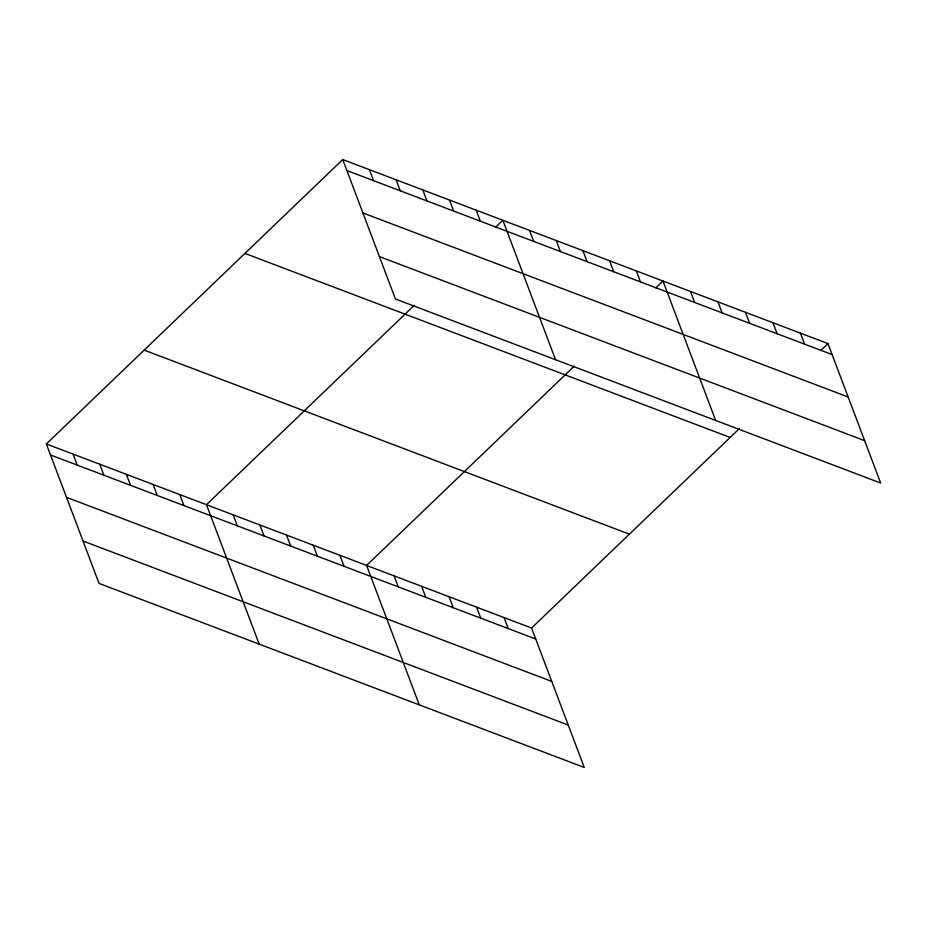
<?xml version="1.0" encoding="UTF-8"?>
<svg xmlns="http://www.w3.org/2000/svg" width="927" height="927" viewBox="0 0 927 927"><rect width="100%" height="100%" fill="white"/><g stroke="black" fill="none" stroke-linecap="round" stroke-linejoin="round"><path stroke-width="1.39" d="M46.35 443.975L531.577 628.019L584.265 767.452L99.038 583.407L46.35 443.975L342.735 159.548L827.962 343.593L880.65 483.025L395.423 298.981L342.735 159.548M414.218 305.342L206.478 504.705L259.166 644.138M495.725 227.127L502.863 220.29L555.551 359.722M574.346 366.084L366.605 565.435L419.282 704.868M655.852 287.868L662.99 281.02L715.667 420.452M531.577 628.019L739.329 428.656M820.835 350.441L827.962 343.593M346.895 170.556L832.122 354.601M362.909 212.943L848.135 396.988M379.41 256.605L864.636 440.649M244.925 253.407L730.152 437.451M144.16 350.116L629.387 534.161M50.51 454.972L535.736 639.016M66.524 497.359L551.75 681.403M83.024 541.02L568.251 725.065M800.464 333.164L804.624 344.172M772.967 322.735L777.127 333.743M745.47 312.306L749.63 323.314M717.973 301.878L722.133 312.886M690.488 291.449L694.636 302.457M636.293 270.904L640.453 281.901M609.607 260.777L613.767 271.785M582.921 250.649L587.081 261.657M556.235 240.533L560.395 251.541M529.549 230.406L533.709 241.414M476.177 210.162L480.337 221.171M449.491 200.047L453.639 211.043M422.793 189.919L426.953 200.927M396.107 179.792L400.267 190.8M369.421 169.676L373.581 180.684M504.079 617.591L508.239 628.587M476.582 607.162L480.742 618.158M449.085 596.733L453.245 607.73M421.588 586.293L425.748 597.301M394.091 575.864L398.251 586.872M339.908 555.319L344.068 566.316M313.222 545.192L317.382 556.2M286.536 535.076L290.696 546.073M259.85 524.949L264.01 535.957M233.164 514.833L237.324 525.829M179.792 494.578L183.94 505.586M153.106 484.462L157.254 495.47M126.408 474.334L130.568 485.342M99.722 464.218L103.882 475.215M73.036 454.091L77.196 465.099"/></g></svg>
